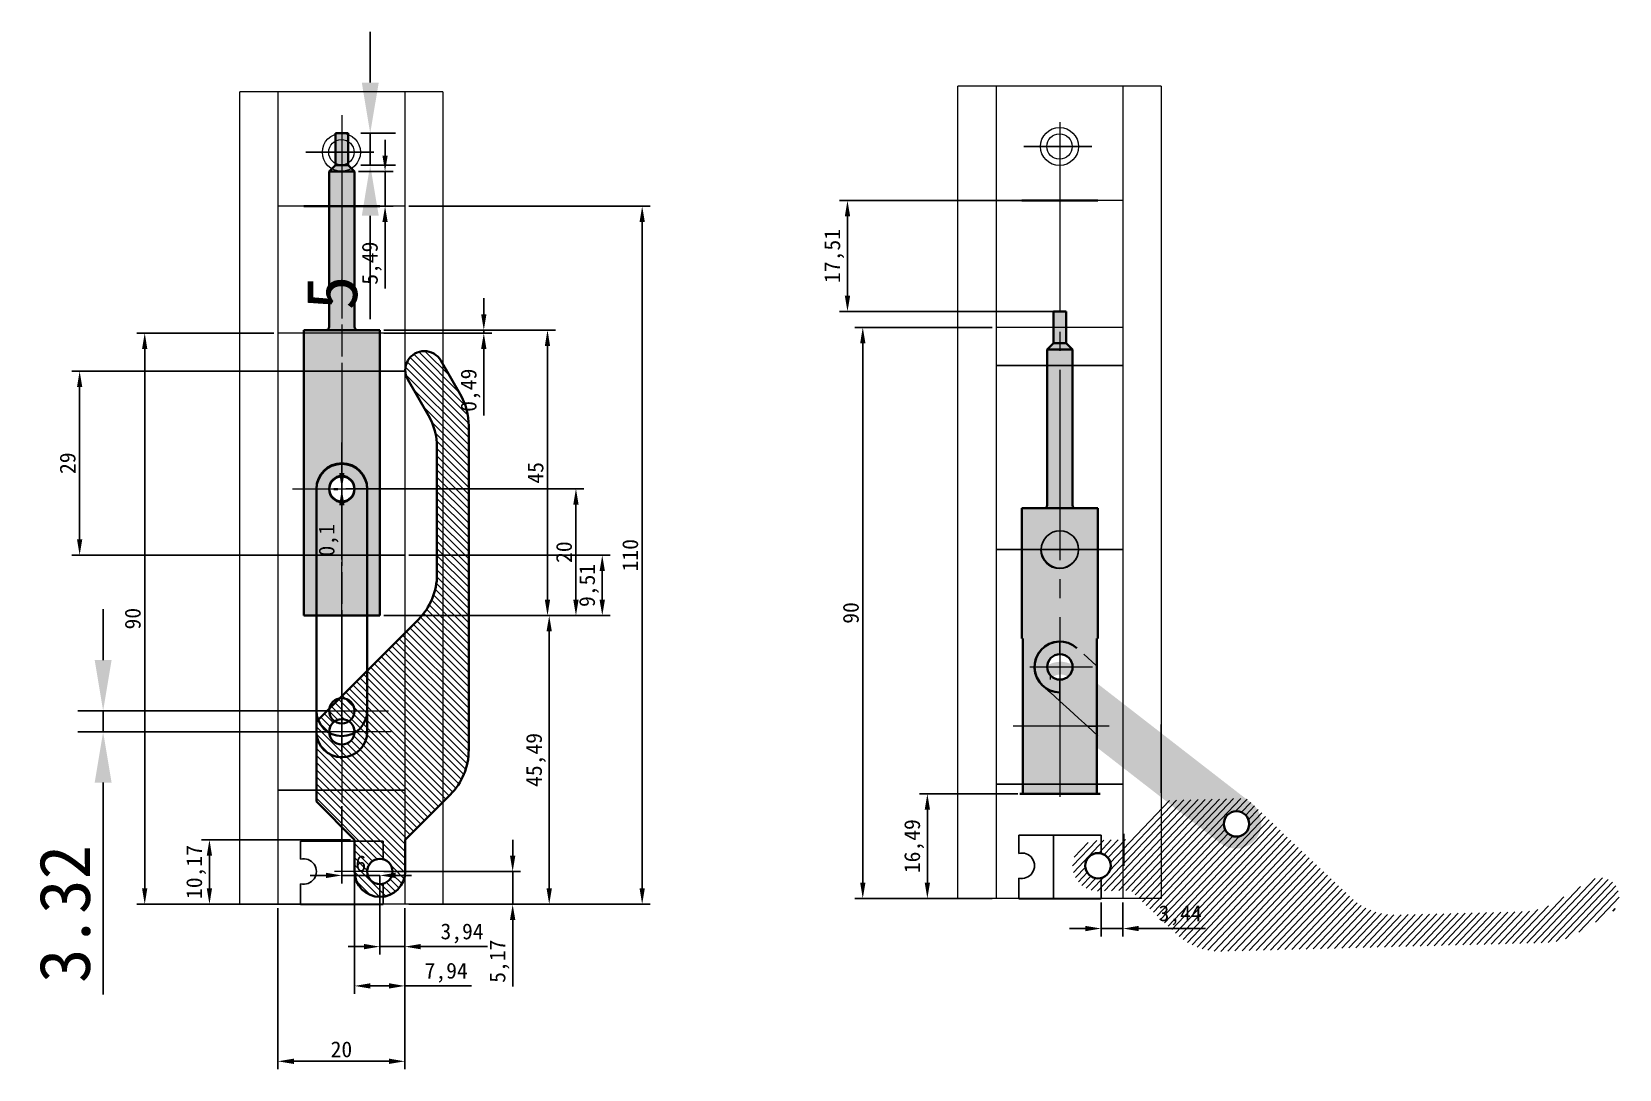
# Model space of a CAD drawing. Header units: millimetres. Extents: x 1443 to 3417, y 283 to 1662.
# Drawn here: x 1637.8 to 1888, y 969.3 to 1132.8 of the extents above; entities that cross this region are included whole.
import ezdxf

# ---------------------------------------------------------------- set-up
doc = ezdxf.new("R2010")
doc.units = ezdxf.units.MM
doc.linetypes.add('DASHDOTX3', pattern=[508, 254, -127, 0, -127])
doc.linetypes.add('EB_DASHDOT', pattern=[39, 30, -3, 3, -3])
doc.layers.get('Defpoints').update_dxf_attribs({"color": 6})
for name, color, linetype, lineweight in [('1', 1, 'EB_DASHDOT', 13), ('实线', 7, 'Continuous', 20), ('实线2', 5, 'Continuous', 20)]:
    doc.layers.add(name, color=color, linetype=linetype, lineweight=lineweight)
doc.layers.add('中线', color=1, linetype='DASHDOTX3')
doc.styles.get("Standard").update_dxf_attribs({"font": 'SimSun.ttf'})
doc.dimstyles.new('ISO-25', dxfattribs={"dimtxt": 2.5, "dimasz": 2.5, "dimexe": 1.25, "dimexo": 0.625, "dimtad": 1, "dimtxsty": 'Standard', "dimcen": 2.5, "dimadec": 0, "dimazin": 0, "dimtfac": 1, "dimtmove": 0, "dimatfit": 3, "dimfxl": 1, "dimarcsym": 0})
doc.dimstyles.new('大尺寸', dxfattribs={"dimtxt": 8, "dimasz": 8, "dimexe": 4, "dimexo": 2, "dimgap": 2, "dimtad": 1, "dimdsep": 46, "dimtxsty": 'Standard', "dimcen": 8, "dimadec": 0, "dimazin": 0, "dimtfac": 1, "dimtmove": 0, "dimatfit": 3, "dimfxl": 1, "dimarcsym": 0})

# ---------------------------------------------------------------- blocks, each defined once
blk = doc.blocks.new('*D293')
at = {"color": 0, "lineweight": -2}
for p, q in [((1799.19, 1106.24), (1765.08, 1106.24)), ((1766.33, 1091.23), (1766.33, 1103.74)), ((1799.19, 1088.73), (1765.08, 1088.73))]:
    blk.add_line(p, q, dxfattribs=at)
at = {"color": 0}
for points in [[(1765.91, 1103.74), (1766.75, 1103.74), (1766.33, 1106.24)], [(1765.91, 1091.23), (1766.75, 1091.23), (1766.33, 1088.73)]]:
    blk.add_solid(points, dxfattribs=at)
at = {"layer": 'Defpoints', "color": 0}
for p in [(1766.33, 1106.24), (1799.81, 1106.24), (1799.81, 1088.73)]:
    blk.add_point(p, dxfattribs=at)
at = {"color": 0, "insert": (1764.25, 1097.49), "char_height": 2.5, "attachment_point": 5, "rotation": 90}
blk.add_mtext('17,51', dxfattribs=at)
blk = doc.blocks.new('*D294')
at = {"color": 0, "lineweight": -2}
for p, q in [((1685.94, 1079.34), (1644.06, 1079.34)), ((1645.31, 1076.84), (1645.31, 1052.84)), ((1685.94, 1050.34), (1644.06, 1050.34))]:
    blk.add_line(p, q, dxfattribs=at)
at = {"color": 0}
for points in [[(1644.89, 1076.84), (1645.73, 1076.84), (1645.31, 1079.34)], [(1644.89, 1052.84), (1645.73, 1052.84), (1645.31, 1050.34)]]:
    blk.add_solid(points, dxfattribs=at)
at = {"layer": 'Defpoints', "color": 0}
for p in [(1686.57, 1079.34), (1645.31, 1050.34), (1686.57, 1050.34)]:
    blk.add_point(p, dxfattribs=at)
at = {"color": 0, "insert": (1643.43, 1064.84), "char_height": 2.5, "attachment_point": 5, "rotation": 90}
blk.add_mtext('29', dxfattribs=at)
blk = doc.blocks.new('*D295')
at = {"color": 0, "lineweight": -2}
for p, q in [((1793.19, 1012.73), (1777.67, 1012.73)), ((1778.92, 998.74), (1778.92, 1010.23)), ((1783.12, 996.24), (1777.67, 996.24))]:
    blk.add_line(p, q, dxfattribs=at)
at = {"color": 0}
for points in [[(1778.5, 1010.23), (1779.34, 1010.23), (1778.92, 1012.73)], [(1778.5, 998.74), (1779.34, 998.74), (1778.92, 996.24)]]:
    blk.add_solid(points, dxfattribs=at)
at = {"layer": 'Defpoints', "color": 0}
for p in [(1778.92, 1012.73), (1793.81, 1012.73), (1783.75, 996.24)]:
    blk.add_point(p, dxfattribs=at)
at = {"color": 0, "insert": (1776.84, 1004.49), "char_height": 2.5, "attachment_point": 5, "rotation": 90}
blk.add_mtext('16,49', dxfattribs=at)
blk = doc.blocks.new('*D296')
at = {"color": 0, "lineweight": -2}
for p, q in [((1789.12, 1086.24), (1767.49, 1086.24)), ((1768.74, 1083.74), (1768.74, 998.74)), ((1789.12, 996.24), (1767.49, 996.24))]:
    blk.add_line(p, q, dxfattribs=at)
at = {"color": 0}
for points in [[(1768.33, 1083.74), (1769.16, 1083.74), (1768.74, 1086.24)], [(1768.33, 998.74), (1769.16, 998.74), (1768.74, 996.24)]]:
    blk.add_solid(points, dxfattribs=at)
at = {"layer": 'Defpoints', "color": 0}
for p in [(1789.75, 1086.24), (1768.74, 996.24), (1789.75, 996.24)]:
    blk.add_point(p, dxfattribs=at)
at = {"color": 0, "insert": (1766.87, 1041.24), "char_height": 2.5, "attachment_point": 5, "rotation": 90}
blk.add_mtext('90', dxfattribs=at)
blk = doc.blocks.new('*D297')
at = {"color": 0, "lineweight": -2}
for p, q in [((1675.94, 1085.34), (1654.32, 1085.34)), ((1655.57, 1082.84), (1655.57, 997.84)), ((1675.94, 995.34), (1654.32, 995.34))]:
    blk.add_line(p, q, dxfattribs=at)
at = {"color": 0}
for points in [[(1655.15, 1082.84), (1655.98, 1082.84), (1655.57, 1085.34)], [(1655.15, 997.84), (1655.98, 997.84), (1655.57, 995.34)]]:
    blk.add_solid(points, dxfattribs=at)
at = {"layer": 'Defpoints', "color": 0}
for p in [(1676.57, 1085.34), (1655.57, 995.34), (1676.57, 995.34)]:
    blk.add_point(p, dxfattribs=at)
at = {"color": 0, "insert": (1653.69, 1040.34), "char_height": 2.5, "attachment_point": 5, "rotation": 90}
blk.add_mtext('90', dxfattribs=at)
blk = doc.blocks.new('*D298')
at = {"color": 0, "lineweight": -2}
for p, q in [((1697.19, 1105.34), (1735.22, 1105.34)), ((1733.97, 1102.84), (1733.97, 997.84)), ((1697.19, 995.34), (1735.22, 995.34))]:
    blk.add_line(p, q, dxfattribs=at)
at = {"color": 0}
for points in [[(1733.56, 1102.84), (1734.39, 1102.84), (1733.97, 1105.34)], [(1733.56, 997.84), (1734.39, 997.84), (1733.97, 995.34)]]:
    blk.add_solid(points, dxfattribs=at)
at = {"layer": 'Defpoints', "color": 0}
for p in [(1696.57, 1105.34), (1696.57, 995.34), (1733.97, 995.34)]:
    blk.add_point(p, dxfattribs=at)
at = {"color": 0, "insert": (1732.1, 1050.34), "char_height": 2.5, "attachment_point": 5, "rotation": 90}
blk.add_mtext('110', dxfattribs=at)
blk = doc.blocks.new('*D346')
at = {"color": 0, "lineweight": -2}
for p, q in [((1709.01, 1088.32), (1709.01, 1090.82)), ((1693.26, 1085.82), (1710.26, 1085.82)), ((1693.26, 1085.34), (1710.26, 1085.34)), ((1709.01, 1085.82), (1709.01, 1085.34)), ((1709.01, 1082.84), (1709.01, 1072.34))]:
    blk.add_line(p, q, dxfattribs=at)
at = {"color": 0}
for points in [[(1708.59, 1088.32), (1709.43, 1088.32), (1709.01, 1085.82)], [(1708.59, 1082.84), (1709.43, 1082.84), (1709.01, 1085.34)]]:
    blk.add_solid(points, dxfattribs=at)
at = {"layer": 'Defpoints', "color": 0}
for p in [(1692.63, 1085.82), (1692.63, 1085.34), (1709.01, 1085.34)]:
    blk.add_point(p, dxfattribs=at)
at = {"color": 0, "insert": (1706.93, 1076.34), "char_height": 2.5, "attachment_point": 5, "rotation": 90}
blk.add_mtext('0,49', dxfattribs=at)
blk = doc.blocks.new('*D347')
at = {"color": 0, "lineweight": -2}
for p, q in [((1693.26, 1085.82), (1720.3, 1085.82)), ((1719.05, 1083.32), (1719.05, 1043.32)), ((1693.26, 1040.82), (1720.3, 1040.82))]:
    blk.add_line(p, q, dxfattribs=at)
at = {"color": 0}
for points in [[(1718.63, 1083.32), (1719.46, 1083.32), (1719.05, 1085.82)], [(1718.63, 1043.32), (1719.46, 1043.32), (1719.05, 1040.82)]]:
    blk.add_solid(points, dxfattribs=at)
at = {"layer": 'Defpoints', "color": 0}
for p in [(1692.63, 1085.82), (1692.63, 1040.82), (1719.05, 1040.82)]:
    blk.add_point(p, dxfattribs=at)
at = {"color": 0, "insert": (1717.17, 1063.32), "char_height": 2.5, "attachment_point": 5, "rotation": 90}
blk.add_mtext('45', dxfattribs=at)
blk = doc.blocks.new('*D351')
at = {"color": 0, "lineweight": -2}
for p, q in [((1697.19, 1040.82), (1720.57, 1040.82)), ((1719.32, 1038.32), (1719.32, 997.84)), ((1697.19, 995.34), (1720.57, 995.34))]:
    blk.add_line(p, q, dxfattribs=at)
at = {"color": 0}
for points in [[(1718.9, 1038.32), (1719.74, 1038.32), (1719.32, 1040.82)], [(1718.9, 997.84), (1719.74, 997.84), (1719.32, 995.34)]]:
    blk.add_solid(points, dxfattribs=at)
at = {"layer": 'Defpoints', "color": 0}
for p in [(1696.57, 1040.82), (1696.57, 995.34), (1719.32, 995.34)]:
    blk.add_point(p, dxfattribs=at)
at = {"color": 0, "insert": (1717.24, 1018.08), "char_height": 2.5, "attachment_point": 5, "rotation": 90}
blk.add_mtext('45,49', dxfattribs=at)
blk = doc.blocks.new('*D352')
at = {"color": 0, "lineweight": -2}
for p, q in [((1697.19, 1050.34), (1728.93, 1050.34)), ((1727.68, 1047.84), (1727.68, 1043.32)), ((1697.19, 1040.82), (1728.93, 1040.82))]:
    blk.add_line(p, q, dxfattribs=at)
at = {"color": 0}
for points in [[(1727.26, 1047.84), (1728.1, 1047.84), (1727.68, 1050.34)], [(1727.26, 1043.32), (1728.1, 1043.32), (1727.68, 1040.82)]]:
    blk.add_solid(points, dxfattribs=at)
at = {"layer": 'Defpoints', "color": 0}
for p in [(1696.57, 1050.34), (1696.57, 1040.82), (1727.68, 1040.82)]:
    blk.add_point(p, dxfattribs=at)
at = {"color": 0, "insert": (1725.6, 1045.58), "char_height": 2.5, "attachment_point": 5, "rotation": 90}
blk.add_mtext('9,51', dxfattribs=at)
blk = doc.blocks.new('*D353')
at = {"color": 0, "lineweight": -2}
for p, q in [((1687.26, 1060.82), (1724.78, 1060.82)), ((1723.53, 1058.32), (1723.53, 1043.32)), ((1693.26, 1040.82), (1724.78, 1040.82))]:
    blk.add_line(p, q, dxfattribs=at)
at = {"color": 0}
for points in [[(1723.12, 1058.32), (1723.95, 1058.32), (1723.53, 1060.82)], [(1723.12, 1043.32), (1723.95, 1043.32), (1723.53, 1040.82)]]:
    blk.add_solid(points, dxfattribs=at)
at = {"layer": 'Defpoints', "color": 0}
for p in [(1686.63, 1060.82), (1692.63, 1040.82), (1723.53, 1040.82)]:
    blk.add_point(p, dxfattribs=at)
at = {"color": 0, "insert": (1721.66, 1050.82), "char_height": 2.5, "attachment_point": 5, "rotation": 90}
blk.add_mtext('20', dxfattribs=at)
blk = doc.blocks.new('*D358')
at = {"color": 0, "lineweight": -2}
for p, q in [((1676.57, 994.71), (1676.57, 969.34)), ((1696.57, 994.71), (1696.57, 969.34)), ((1679.07, 970.59), (1694.07, 970.59))]:
    blk.add_line(p, q, dxfattribs=at)
at = {"color": 0}
for points in [[(1679.07, 971.01), (1679.07, 970.17), (1676.57, 970.59)], [(1694.07, 971.01), (1694.07, 970.17), (1696.57, 970.59)]]:
    blk.add_solid(points, dxfattribs=at)
at = {"layer": 'Defpoints', "color": 0}
for p in [(1676.57, 995.34), (1696.57, 995.34), (1696.57, 970.59)]:
    blk.add_point(p, dxfattribs=at)
at = {"color": 0, "insert": (1686.57, 972.46), "char_height": 2.5, "attachment_point": 5}
blk.add_mtext('20', dxfattribs=at)
blk = doc.blocks.new('*D359')
at = {"color": 0, "lineweight": -2}
for p, q in [((1692.63, 999.88), (1692.63, 987.41)), ((1696.57, 994.71), (1696.57, 987.41)), ((1690.13, 988.66), (1687.63, 988.66)), ((1692.63, 988.66), (1696.57, 988.66)), ((1699.07, 988.66), (1709.6, 988.66))]:
    blk.add_line(p, q, dxfattribs=at)
at = {"color": 0}
for points in [[(1690.13, 989.08), (1690.13, 988.24), (1692.63, 988.66)], [(1699.07, 989.08), (1699.07, 988.24), (1696.57, 988.66)]]:
    blk.add_solid(points, dxfattribs=at)
at = {"layer": 'Defpoints', "color": 0}
for p in [(1692.63, 1000.5), (1696.57, 995.34), (1696.57, 988.66)]:
    blk.add_point(p, dxfattribs=at)
at = {"color": 0, "insert": (1705.58, 990.74), "char_height": 2.5, "attachment_point": 5}
blk.add_mtext('3,94', dxfattribs=at)
blk = doc.blocks.new('*D360')
at = {"color": 0, "lineweight": -2}
for p, q in [((1713.56, 1003), (1713.56, 1005.5)), ((1693.26, 1000.5), (1714.81, 1000.5)), ((1713.56, 1000.5), (1713.56, 995.34)), ((1697.19, 995.34), (1714.81, 995.34)), ((1713.56, 992.84), (1713.56, 982.39))]:
    blk.add_line(p, q, dxfattribs=at)
at = {"color": 0}
for points in [[(1713.14, 1003), (1713.98, 1003), (1713.56, 1000.5)], [(1713.14, 992.84), (1713.98, 992.84), (1713.56, 995.34)]]:
    blk.add_solid(points, dxfattribs=at)
at = {"layer": 'Defpoints', "color": 0}
for p in [(1692.63, 1000.5), (1696.57, 995.34), (1713.56, 995.34)]:
    blk.add_point(p, dxfattribs=at)
at = {"color": 0, "insert": (1711.48, 986.36), "char_height": 2.5, "attachment_point": 5, "rotation": 90}
blk.add_mtext('5,17', dxfattribs=at)
blk = doc.blocks.new('*D366')
at = {"color": 0, "lineweight": -2}
for p, q in [((1686.63, 1063.32), (1686.63, 1065.82)), ((1686.01, 1060.82), (1685.38, 1060.82)), ((1686.01, 1060.72), (1685.38, 1060.72)), ((1686.63, 1060.82), (1686.63, 1060.72)), ((1686.63, 1058.22), (1686.63, 1049.67))]:
    blk.add_line(p, q, dxfattribs=at)
at = {"color": 0}
for points in [[(1686.22, 1063.32), (1687.05, 1063.32), (1686.63, 1060.82)], [(1686.22, 1058.22), (1687.05, 1058.22), (1686.63, 1060.72)]]:
    blk.add_solid(points, dxfattribs=at)
at = {"layer": 'Defpoints', "color": 0}
for p in [(1686.63, 1060.82), (1686.63, 1060.72), (1686.63, 1060.72)]:
    blk.add_point(p, dxfattribs=at)
at = {"color": 0, "insert": (1684.55, 1052.69), "char_height": 2.5, "attachment_point": 5, "rotation": 90}
blk.add_mtext('0,1', dxfattribs=at)
blk = doc.blocks.new('*D367')
at = {"color": 0, "lineweight": -2}
for p, q in [((1693.45, 1113.32), (1693.45, 1115.82)), ((1689.26, 1110.82), (1694.7, 1110.82)), ((1693.45, 1110.82), (1693.45, 1105.34)), ((1689.26, 1105.34), (1694.7, 1105.34)), ((1693.45, 1102.84), (1693.45, 1092.38))]:
    blk.add_line(p, q, dxfattribs=at)
at = {"color": 0}
for points in [[(1693.03, 1113.32), (1693.86, 1113.32), (1693.45, 1110.82)], [(1693.03, 1102.84), (1693.86, 1102.84), (1693.45, 1105.34)]]:
    blk.add_solid(points, dxfattribs=at)
at = {"layer": 'Defpoints', "color": 0}
for p in [(1688.63, 1110.82), (1688.63, 1105.34), (1693.45, 1105.34)]:
    blk.add_point(p, dxfattribs=at)
at = {"color": 0, "insert": (1691.36, 1096.36), "char_height": 2.5, "attachment_point": 5, "rotation": 90}
blk.add_mtext('5,49', dxfattribs=at)
blk = doc.blocks.new('*D376')
at = {"color": 0, "lineweight": -2}
for p, q in [((1688.01, 1005.5), (1664.52, 1005.5)), ((1665.77, 1003), (1665.77, 997.84)), ((1688.01, 995.34), (1664.52, 995.34))]:
    blk.add_line(p, q, dxfattribs=at)
at = {"color": 0}
for points in [[(1665.35, 1003), (1666.18, 1003), (1665.77, 1005.5)], [(1665.35, 997.84), (1666.18, 997.84), (1665.77, 995.34)]]:
    blk.add_solid(points, dxfattribs=at)
at = {"layer": 'Defpoints', "color": 0}
for p in [(1688.63, 1005.5), (1665.77, 995.34), (1688.63, 995.34)]:
    blk.add_point(p, dxfattribs=at)
at = {"color": 0, "insert": (1663.68, 1000.42), "char_height": 2.5, "attachment_point": 5, "rotation": 90}
blk.add_mtext('10,17', dxfattribs=at)
blk = doc.blocks.new('*D377')
at = {"color": 0, "lineweight": -2}
for p, q in [((1688.63, 999.88), (1688.63, 981.22)), ((1696.57, 994.71), (1696.57, 981.22)), ((1691.13, 982.47), (1694.07, 982.47)), ((1696.57, 982.47), (1707.08, 982.47))]:
    blk.add_line(p, q, dxfattribs=at)
at = {"color": 0}
for points in [[(1691.13, 982.89), (1691.13, 982.05), (1688.63, 982.47)], [(1694.07, 982.89), (1694.07, 982.05), (1696.57, 982.47)]]:
    blk.add_solid(points, dxfattribs=at)
at = {"layer": 'Defpoints', "color": 0}
for p in [(1688.63, 1000.5), (1696.57, 995.34), (1696.57, 982.47)]:
    blk.add_point(p, dxfattribs=at)
at = {"color": 0, "insert": (1703.08, 984.55), "char_height": 2.5, "attachment_point": 5}
blk.add_mtext('7,94', dxfattribs=at)
blk = doc.blocks.new('*D378')
at = {"color": 0, "lineweight": -2}
for p, q in [((1686.63, 1010.79), (1686.63, 998.63)), ((1684.13, 999.88), (1681.63, 999.88)), ((1686.63, 999.88), (1692.63, 999.88)), ((1692.63, 999.88), (1692.63, 998.63)), ((1695.13, 999.88), (1697.63, 999.88))]:
    blk.add_line(p, q, dxfattribs=at)
at = {"color": 0}
for points in [[(1684.13, 1000.3), (1684.13, 999.46), (1686.63, 999.88)], [(1695.13, 1000.3), (1695.13, 999.46), (1692.63, 999.88)]]:
    blk.add_solid(points, dxfattribs=at)
at = {"layer": 'Defpoints', "color": 0}
for p in [(1686.63, 1011.42), (1692.63, 1000.5), (1692.63, 999.88)]:
    blk.add_point(p, dxfattribs=at)
at = {"color": 0, "insert": (1689.63, 1001.75), "char_height": 2.5, "attachment_point": 5}
blk.add_mtext('6', dxfattribs=at)
blk = doc.blocks.new('*D411')
at = {"color": 0, "lineweight": -2}
for p, q in [((1806.31, 995.62), (1806.31, 990.26)), ((1809.75, 995.62), (1809.75, 990.26)), ((1803.81, 991.51), (1801.31, 991.51)), ((1806.31, 991.51), (1809.75, 991.51)), ((1812.25, 991.51), (1822.78, 991.51))]:
    blk.add_line(p, q, dxfattribs=at)
at = {"color": 0}
for points in [[(1803.81, 991.93), (1803.81, 991.09), (1806.31, 991.51)], [(1812.25, 991.93), (1812.25, 991.09), (1809.75, 991.51)]]:
    blk.add_solid(points, dxfattribs=at)
at = {"layer": 'Defpoints', "color": 0}
for p in [(1806.31, 996.24), (1809.75, 996.24), (1809.75, 991.51)]:
    blk.add_point(p, dxfattribs=at)
at = {"color": 0, "insert": (1818.76, 993.59), "char_height": 2.5, "attachment_point": 5}
blk.add_mtext('3,44', dxfattribs=at)
blk = doc.blocks.new('*D422')
at = {"color": 0, "lineweight": -2}
for p, q in [((1691.11, 1124.82), (1691.11, 1132.82)), ((1689.63, 1116.82), (1695.11, 1116.82)), ((1691.11, 1116.82), (1691.11, 1111.82)), ((1689.63, 1111.82), (1695.11, 1111.82)), ((1691.11, 1103.82), (1691.11, 1087.51))]:
    blk.add_line(p, q, dxfattribs=at)
at = {"color": 0}
for points in [[(1689.78, 1124.82), (1692.45, 1124.82), (1691.11, 1116.82)], [(1689.78, 1103.82), (1692.45, 1103.82), (1691.11, 1111.82)]]:
    blk.add_solid(points, dxfattribs=at)
at = {"layer": 'Defpoints', "color": 0}
for p in [(1687.63, 1116.82), (1687.63, 1111.82), (1691.11, 1111.82)]:
    blk.add_point(p, dxfattribs=at)
at = {"color": 0, "insert": (1685.11, 1091.67), "char_height": 8, "attachment_point": 5, "rotation": 90}
blk.add_mtext('5', dxfattribs=at)
blk = doc.blocks.new('*D433')
at = {"color": 0, "lineweight": -2}
for p, q in [((1649.01, 1033.82), (1649.01, 1041.82)), ((1684.82, 1025.82), (1645.01, 1025.82)), ((1649.01, 1025.82), (1649.01, 1022.5)), ((1684.63, 1022.5), (1645.01, 1022.5)), ((1649.01, 1014.5), (1649.01, 981.13))]:
    blk.add_line(p, q, dxfattribs=at)
at = {"color": 0}
for points in [[(1647.68, 1033.82), (1650.35, 1033.82), (1649.01, 1025.82)], [(1647.68, 1014.5), (1650.35, 1014.5), (1649.01, 1022.5)]]:
    blk.add_solid(points, dxfattribs=at)
at = {"layer": 'Defpoints', "color": 0}
for p in [(1686.82, 1025.82), (1649.01, 1022.5), (1686.63, 1022.5)]:
    blk.add_point(p, dxfattribs=at)
at = {"color": 0, "insert": (1643.01, 993.81), "char_height": 8, "attachment_point": 5, "rotation": 90}
blk.add_mtext('3.32', dxfattribs=at)

msp = doc.modelspace()

# ---------------------------------------------------------------- hatches: boundary and pattern name
h = msp.add_hatch(color=256)
h.set_gradient(color1=(0, 0, 255), one_color=1, tint=1, name='SPHERICAL')
h.paths.add_polyline_path([(1686.63387, 1110.8245), (1684.63387, 1110.8245), (1684.63387, 1086.3245, -0.414213562), (1684.13387, 1085.8245), (1686.63387, 1085.8245)])
h.paths.add_polyline_path([(1688.63387, 1110.8245), (1686.63387, 1110.8245), (1686.63387, 1085.8245), (1689.13387, 1085.8245, -0.414213562), (1688.63387, 1086.3245)])
h.paths.add_polyline_path([(1686.63387, 1116.8245), (1685.63387, 1116.8245), (1685.63387, 1111.8245), (1686.63387, 1111.8245)])
h.paths.add_polyline_path([(1687.63387, 1116.8245), (1686.63387, 1116.8245), (1686.63387, 1111.8245), (1687.63387, 1111.8245)])
h.paths.add_polyline_path([(1686.63387, 1111.8245), (1685.63387, 1111.8245), (1684.63387, 1110.8245), (1686.63387, 1110.8245)])
h.paths.add_polyline_path([(1686.63387, 1111.8245), (1686.63387, 1110.8245), (1688.63387, 1110.8245), (1687.63387, 1111.8245)])
h.paths.add_polyline_path([(1686.63387, 1085.8245), (1680.63387, 1085.8245), (1680.63387, 1040.8245), (1686.63387, 1040.8245), (1686.63387, 1058.8245, -0.414213562), (1684.63387, 1060.8245, -0.414213562), (1686.63387, 1062.8245)])
h.paths.add_polyline_path([(1692.63387, 1085.8245), (1686.63387, 1085.8245), (1686.63387, 1062.8245, -0.414213562), (1688.63387, 1060.8245, -0.414213562), (1686.63387, 1058.8245), (1686.63387, 1040.8245), (1692.63387, 1040.8245)])
h = msp.add_hatch(color=256)
h.set_gradient(color1=(0, 0, 255), one_color=1, tint=1, name='SPHERICAL')
h.paths.add_polyline_path([(1799.81204, 1083.72961), (1800.81204, 1083.72961), (1800.81204, 1088.72961), (1799.81204, 1088.72961)])
h.paths.add_polyline_path([(1799.81204, 1088.72961), (1798.81204, 1088.72961), (1798.81204, 1083.72961), (1799.81204, 1083.72961)])
h.paths.add_polyline_path([(1799.81204, 1082.72961), (1799.81204, 1083.72961), (1798.81204, 1083.72961), (1797.81204, 1082.72961)])
h.paths.add_polyline_path([(1801.81204, 1082.72961), (1800.81204, 1083.72961), (1799.81204, 1083.72961), (1799.81204, 1082.72961)])
h.paths.add_polyline_path([(1799.81204, 1057.72961), (1802.31204, 1057.72961, -0.414213562), (1801.81204, 1058.22961), (1801.81204, 1082.72961), (1799.81204, 1082.72961)])
h.paths.add_polyline_path([(1797.81204, 1058.22961, -0.414213562), (1797.31204, 1057.72961), (1799.81204, 1057.72961), (1799.81204, 1082.72961), (1797.81204, 1082.72961)])
h.paths.add_polyline_path([(1799.81204, 1057.72961), (1793.81204, 1057.72961), (1793.81204, 1037.22961), (1793.98749, 1037.22961), (1793.98749, 1012.72961), (1799.81204, 1012.72961), (1799.81204, 1030.72961, -0.414213562), (1797.81204, 1032.72961, -0.414213562), (1799.81204, 1034.72961)])
h.paths.add_polyline_path([(1805.81204, 1057.72961), (1799.81204, 1057.72961), (1799.81204, 1034.72961, -0.414213562), (1801.81204, 1032.72961, -0.414213562), (1799.81204, 1030.72961), (1799.81204, 1012.72961), (1805.6366, 1012.72961), (1805.6366, 1037.22961), (1805.81204, 1037.22961)])
h = msp.add_hatch()
h.set_pattern_fill('ANSI31', color=6, scale=0.25, angle=90, style=0)
h.set_pattern_definition([(135, (2739.0418, -399.0796), (-0.561266, -0.561266), [])])
h.paths.add_polyline_path([(1703.70494, 1012.5747, 0.198912367), (1706.63387, 1019.64577), (1706.63387, 1070.69979, 0.131652498), (1705.29412, 1075.69979), (1702.23195, 1081.00363, 1), (1697.03579, 1078.00363), (1700.29412, 1072.36004, -0.131652498), (1701.63387, 1067.36004), (1701.63387, 1047.30262, -0.198912367), (1698.70494, 1040.23156), (1682.63387, 1024.16049), (1682.63387, 1011.50363), (1688.63387, 1005.50363), (1688.63387, 1000.50363, 1), (1696.63387, 1000.50363), (1696.63387, 1005.50363)])
h.paths.add_polyline_path([(1684.63387, 1022.50363, -1), (1688.63387, 1022.50363, -1)], flags=16)
h.paths.add_polyline_path([(1694.63387, 1000.50363, -1), (1690.63387, 1000.50363, -1)], flags=16)
h = msp.add_hatch(color=256)
h.set_gradient(color1=(0, 0, 255), color2=(10, 10, 255), one_color=1, tint=0.52, name='INVCYLINDER')
h.paths.add_polyline_path([(1802.3646, 1032.71686), (1801.13881, 1031.13653, -0.414213562), (1801.49335, 1028.33042), (1825.98847, 1009.3307, -0.414213562), (1828.79458, 1009.68524), (1830.02037, 1011.26557)])
h.paths.add_polyline_path([(1825.11722, 1004.94425), (1826.34301, 1006.52458, -0.414213562), (1825.98847, 1009.3307), (1801.49335, 1028.33042, -0.414213562), (1798.68723, 1027.97587), (1797.46144, 1026.39554)])
h.paths.add_polyline_path([(1798.33269, 1030.78199), (1796.75236, 1032.00778, 0.414213562), (1797.46144, 1026.39554), (1798.68723, 1027.97587, -0.414213562)])
h.paths.add_polyline_path([(1796.75236, 1032.00778), (1798.33269, 1030.78199, -0.414213562), (1801.13881, 1031.13653), (1802.3646, 1032.71686, 0.414213562)])
h.paths.add_polyline_path([(1830.02037, 1011.26557), (1828.79458, 1009.68524, -0.414213562), (1829.14913, 1006.87912), (1830.72946, 1005.65333, 0.414213562)])
h.paths.add_polyline_path([(1830.72946, 1005.65333), (1829.14913, 1006.87912, -0.414213562), (1826.34301, 1006.52458), (1825.11722, 1004.94425, 0.414213562)])
h = msp.add_hatch()
h.set_pattern_fill('ANSI31', color=6, scale=0.25, angle=1.5162881, style=0)
h.set_pattern_definition([(46.51629, (434.408, -81.66735), (-0.5759212, 0.54621774), [])])
h.paths.add_polyline_path([(1818.17184, 990.66096, 0.198912367), (1825.31793, 987.92016), (1876.35407, 989.27111, 0.131652498), (1881.31687, 990.74269), (1886.53783, 993.94414, 1), (1883.40139, 999.05909), (1877.84599, 995.65257, -0.131652498), (1872.88319, 994.18098), (1852.8328, 993.65024, -0.198912367), (1845.6867, 996.39104), (1829.196, 1012.03122), (1816.54358, 1011.69631), (1810.70445, 1005.53964), (1805.7062, 1005.40734, 1), (1805.91789, 997.41014), (1810.91614, 997.54244)])
h.paths.add_polyline_path([(1825.67187, 1008.31205, -1), (1829.61927, 1007.66551, -1)], flags=16)
h.paths.add_polyline_path([(1803.83834, 1001.73201, -1), (1807.78575, 1001.08547, -1)], flags=16)

# ---------------------------------------------------------------- linework, layer by layer
at = {"linetype": 'Continuous', "lineweight": 35}
for p, q in [((1687.63387, 1116.8245), (1685.63387, 1116.8245)), ((1685.63387, 1111.8245), (1685.63387, 1116.8245)), ((1685.63387, 1111.8245), (1685.63387, 1116.8245)), ((1685.63387, 1116.8245), (1687.63387, 1116.8245)), ((1687.63387, 1111.8245), (1687.63387, 1116.8245)), ((1687.63387, 1111.8245), (1687.63387, 1116.8245)), ((1684.63387, 1110.8245), (1685.63387, 1111.8245)), ((1684.63387, 1110.8245), (1685.63387, 1111.8245)), ((1687.63387, 1111.8245), (1685.63387, 1111.8245)), ((1685.63387, 1111.8245), (1687.63387, 1111.8245)), ((1688.63387, 1110.8245), (1687.63387, 1111.8245)), ((1688.63387, 1110.8245), (1687.63387, 1111.8245)), ((1688.63387, 1110.8245), (1684.63387, 1110.8245)), ((1684.63387, 1086.3245), (1684.63387, 1110.8245)), ((1684.63387, 1110.8245), (1688.63387, 1110.8245)), ((1688.63387, 1086.3245), (1688.63387, 1110.8245)), ((1805.81204, 1106.24186), (1793.81204, 1106.24186)), ((1692.63387, 1105.33676), (1680.63387, 1105.33676)), ((1798.81204, 1083.72961), (1798.81204, 1088.72961)), ((1798.81204, 1083.72961), (1798.81204, 1088.72961)), ((1798.81204, 1088.72961), (1800.81204, 1088.72961)), ((1800.81204, 1083.72961), (1800.81204, 1088.72961)), ((1680.63387, 1040.8245), (1680.63387, 1085.8245)), ((1680.63387, 1085.8245), (1692.63387, 1085.8245)), ((1692.63387, 1040.8245), (1692.63387, 1085.8245)), ((1797.81204, 1082.72961), (1798.81204, 1083.72961)), ((1798.81204, 1083.72961), (1800.81204, 1083.72961)), ((1801.81204, 1082.72961), (1800.81204, 1083.72961)), ((1702.23195, 1081.00363), (1705.29412, 1075.69979)), ((1797.81204, 1058.22961), (1797.81204, 1082.72961)), ((1797.81204, 1082.72961), (1801.81204, 1082.72961)), ((1801.81204, 1058.22961), (1801.81204, 1082.72961)), ((1700.29412, 1072.36004), (1697.03579, 1078.00363)), ((1706.63387, 1019.64577), (1706.63387, 1070.69979)), ((1701.63387, 1047.30262), (1701.63387, 1067.36004)), ((1682.63387, 1060.8245), (1682.63387, 1025.8245)), ((1690.63387, 1025.8245), (1690.63387, 1060.8245)), ((1793.81204, 1037.22961), (1793.81204, 1057.72961)), ((1793.81204, 1057.72961), (1805.81204, 1057.72961)), ((1805.81204, 1037.22961), (1805.81204, 1057.72961)), ((1692.63387, 1040.8245), (1680.63387, 1040.8245)), ((1698.70494, 1040.23156), (1682.63387, 1024.16049)), ((1793.81216, 1037.22961), (1793.98749, 1037.22961)), ((1793.98749, 1037.22961), (1793.98749, 1012.72961)), ((1805.6366, 1037.22961), (1805.81193, 1037.22961)), ((1805.6366, 1012.72961), (1805.6366, 1037.22961)), ((1682.63387, 1024.16049), (1682.63387, 1011.50363)), ((1682.63387, 1011.50363), (1688.63387, 1005.50363)), ((1696.63387, 1005.50363), (1703.70494, 1012.5747)), ((1806.1366, 1012.72961), (1793.48749, 1012.72961)), ((1688.63387, 1005.50363), (1688.63387, 1000.50363)), ((1696.63387, 1000.50363), (1696.63387, 1005.50363))]:
    msp.add_line(p, q, dxfattribs=at)
at = {"color": 1, "linetype": 'Continuous', "lineweight": 35}
for p, q in [((1702.23195, 1081.00363), (1705.29412, 1075.69979)), ((1700.29412, 1072.36004), (1697.03579, 1078.00363)), ((1706.63387, 1019.64577), (1706.63387, 1070.69979)), ((1701.63387, 1047.30262), (1701.63387, 1067.36004)), ((1698.70494, 1040.23156), (1682.63387, 1024.16049)), ((1682.63387, 1024.16049), (1682.63387, 1011.50363)), ((1682.63387, 1011.50363), (1688.63387, 1005.50363)), ((1696.63387, 1005.50363), (1703.70494, 1012.5747)), ((1809.81204, 1001.40874), (1809.81204, 1006.40874)), ((1688.63387, 1005.50363), (1688.63387, 1000.50363)), ((1696.63387, 1000.50363), (1696.63387, 1005.50363))]:
    msp.add_line(p, q, dxfattribs=at)
at = {"color": 3, "linetype": 'Continuous', "lineweight": 35}
for p, q in [((1682.63387, 1060.72163), (1682.63387, 1022.50363)), ((1690.63387, 1022.50363), (1690.63387, 1060.72163))]:
    msp.add_line(p, q, dxfattribs=at)
at = {"color": 1, "lineweight": 0}
for p, q in [((1799.81204, 1034.72961), (1799.81204, 1036.72961)), ((1799.81204, 1036.72961), (1799.81204, 1034.72961)), ((1799.81204, 1027.82927), (1799.81204, 1030.72961)), ((1799.81204, 1030.72961), (1799.81204, 1027.33135)), ((1799.81204, 1027.33135), (1799.81204, 1027.82927))]:
    msp.add_line(p, q, dxfattribs=at)
at = {"color": 3, "lineweight": 0}
for p, q in [((1805.50144, 1032.97174), (1803.56177, 1034.72961)), ((1797.12594, 1029.76569), (1798.31204, 1028.69075)), ((1798.31204, 1028.69075), (1799.81204, 1027.33135)), ((1799.81204, 1027.33135), (1801.31204, 1025.97195)), ((1801.31204, 1025.97195), (1802.74794, 1024.67064)), ((1802.74794, 1024.67064), (1804.14035, 1023.40874)), ((1804.14035, 1023.40874), (1805.81204, 1023.40874)), ((1805.81204, 1023.40874), (1804.14035, 1023.40874)), ((1804.14035, 1023.40874), (1805.81204, 1021.89374))]:
    msp.add_line(p, q, dxfattribs=at)
at = {"color": 7, "lineweight": 0}
for p, q in [((1798.31204, 1030.72961), (1798.31204, 1031.40673)), ((1809.74794, 1029.12327), (1809.74794, 1018.32676)), ((1815.74794, 1012.88914), (1815.74794, 1023.68566)), ((1815.74794, 1023.68566), (1815.74794, 1012.88914))]:
    msp.add_line(p, q, dxfattribs=at)
for p, q in [((1793.31204, 1006.20874), (1793.31204, 1003.34523)), ((1806.31204, 1006.20874), (1793.31204, 1006.20874)), ((1806.31204, 1003.34523), (1806.31204, 1006.20874)), ((1793.31204, 999.47224), (1793.31204, 996.20874)), ((1806.31204, 996.20874), (1806.31204, 999.47224)), ((1793.31204, 996.20874), (1806.31204, 996.20874))]:
    msp.add_line(p, q)
at = {"color": 1}
msp.add_line((1798.81204, 1006.20874), (1798.81204, 996.20874), dxfattribs=at)
at = {"color": 5}
for p, q in [((1680.13387, 1005.30363), (1680.13387, 1002.44012)), ((1693.13387, 1005.30363), (1680.13387, 1005.30363)), ((1693.13387, 1002.44012), (1693.13387, 1005.30363)), ((1680.13387, 998.56714), (1680.13387, 995.30363)), ((1693.13387, 995.30363), (1693.13387, 998.56714)), ((1680.13387, 995.30363), (1693.13387, 995.30363))]:
    msp.add_line(p, q, dxfattribs=at)
at = {"linetype": 'Continuous', "lineweight": 35}
for centre in [(1686.63387, 1060.8245), (1686.63387, 1060.8245), (1686.63387, 1060.8245), (1799.81204, 1032.72961), (1799.81204, 1032.72961), (1799.81204, 1032.72961), (1686.63387, 1025.8245), (1686.63387, 1022.50363), (1827.64557, 1007.98878), (1805.81204, 1001.40874), (1692.63387, 1000.50363)]:
    msp.add_circle(centre, 2, dxfattribs=at)
at = {"color": 3, "linetype": 'Continuous', "lineweight": 35}
for centre in [(1686.63387, 1060.72163), (1799.81204, 1032.72961), (1686.63387, 1022.50363)]:
    msp.add_circle(centre, 2, dxfattribs=at)
for centre, radius in [((1799.81204, 1051.24186), 2.93589), ((1799.81204, 1032.72961), 2)]:
    msp.add_circle(centre, radius)
at = {"color": 1, "linetype": 'Continuous', "lineweight": 35}
for centre in [(1686.63387, 1022.50363), (1805.81204, 1001.40874), (1805.81204, 1001.40874), (1692.63387, 1000.50363)]:
    msp.add_circle(centre, 2, dxfattribs=at)
at = {"linetype": 'Continuous', "lineweight": 35}
for centre, radius, start, end in [((1684.13387, 1086.3245), 0.5, 270, 0), ((1689.13387, 1086.3245), 0.5, 180, 270), ((1699.63387, 1079.50363), 3, 30, 210), ((1696.63387, 1070.69979), 10, 0, 30), ((1691.63387, 1067.36004), 10, 0, 30), ((1686.63387, 1060.8245), 4, 0, 180), ((1797.31204, 1058.22961), 0.5, 270, 0), ((1802.31204, 1058.22961), 0.5, 180, 270), ((1691.63387, 1047.30262), 10, 315, 0), ((1799.81204, 1032.72961), 4, 90, 270), ((1686.63387, 1025.8245), 4, 180, 0), ((1696.63387, 1019.64577), 10, 315, 0), ((1692.63387, 1000.50363), 4, 180, 0)]:
    msp.add_arc(centre, radius, start, end, dxfattribs=at)
at = {"color": 1, "linetype": 'Continuous', "lineweight": 35}
for centre, radius, start, end in [((1699.63387, 1079.50363), 3, 30, 210), ((1696.63387, 1070.69979), 10, 0, 30), ((1691.63387, 1067.36004), 10, 0, 30), ((1691.63387, 1047.30262), 10, 315, 0), ((1696.63387, 1019.64577), 10, 315, 0), ((1692.63387, 1000.50363), 4, 180, 0)]:
    msp.add_arc(centre, radius, start, end, dxfattribs=at)
at = {"color": 3, "linetype": 'Continuous', "lineweight": 35}
for centre, start, end in [((1686.63387, 1060.72163), 0, 180), ((1799.81204, 1032.72961), 47.8149573, 227.8149573), ((1686.63387, 1022.50363), 180, 0)]:
    msp.add_arc(centre, 4, start, end, dxfattribs=at)
at = {"color": 3, "lineweight": 0}
for radius, start, end in [(4, 90, 112.0243128), (4, 67.9756872, 90), (4, 150, 210), (2, 138.5903779, 180), (2, 90, 138.5903779), (2, 41.4096221, 90), (2, 0, 41.4096221), (2, 180, 221.4096221), (2, 221.4096221, 270), (2, 270, 318.5903779), (2, 318.5903779, 0), (4, 220.0015999, 227.8149573)]:
    msp.add_arc((1799.81204, 1032.72961), radius, start, end, dxfattribs=at)
for centre, start, end in [((1793.81204, 1001.40874), 255.5224878, 104.4775122), ((1805.81204, 1001.40874), 77.3925914, 286.3476157)]:
    msp.add_arc(centre, 2, start, end)
at = {"color": 5}
for centre, start, end in [((1680.63387, 1000.50363), 255.5224878, 104.4775122), ((1692.63387, 1000.50363), 75.5224878, 284.4775122)]:
    msp.add_arc(centre, 2, start, end, dxfattribs=at)
at = {"layer": '1', "linetype": 'EB_DASHDOT', "lineweight": 13}
for p, q in [((1686.63387, 1119.66965), (1686.63387, 1037.39336)), ((1799.81204, 1118.56131), (1799.81204, 1012.24186)), ((1686.63387, 1117.65621), (1686.63387, 1011.33676)), ((1686.63387, 1019.26766), (1686.63387, 1068.1037)), ((1678.85536, 1060.8245), (1693.99797, 1060.8245)), ((1681.90502, 1060.8245), (1691.7618, 1060.8245)), ((1799.81204, 1040.50811), (1799.81204, 1025.3655)), ((1795.0832, 1032.72961), (1804.93998, 1032.72961)), ((1678.85536, 1025.8245), (1693.99797, 1025.8245))]:
    msp.add_line(p, q, dxfattribs=at)
at = {"layer": '1', "color": 1, "linetype": 'EB_DASHDOT', "lineweight": 13}
for p, q in [((1686.63387, 1026.92417), (1686.63387, 1017.85198)), ((1799.81204, 1027.82927), (1799.81204, 1018.75709)), ((1691.71537, 1022.50363), (1680.86006, 1022.50363)), ((1699.00345, 1000.50363), (1685.46373, 1000.50363))]:
    msp.add_line(p, q, dxfattribs=at)
at = {"layer": '1', "color": 3, "linetype": 'EB_DASHDOT', "lineweight": 13}
for p, q in [((1807.59055, 1023.40874), (1792.44794, 1023.40874)), ((1694.41238, 1022.50363), (1679.26977, 1022.50363))]:
    msp.add_line(p, q, dxfattribs=at)
at = {"layer": '中线', "ltscale": 0.5}
for p, q in [((1691.67028, 1113.83763), (1680.96004, 1113.83763)), ((1804.84846, 1114.74273), (1794.13822, 1114.74273)), ((1696.56976, 1079.33676), (1676.56976, 1079.33676)), ((1809.74794, 1080.24186), (1789.74794, 1080.24186)), ((1809.74794, 1051.24186), (1789.74794, 1051.24186)), ((1696.56976, 1050.33676), (1676.56976, 1050.33676)), ((1809.74794, 1014.24186), (1789.74794, 1014.24186)), ((1696.56976, 1013.33676), (1676.56976, 1013.33676))]:
    msp.add_line(p, q, dxfattribs=at)
at = {"layer": '实线', "ltscale": 0.5}
for p, q in [((1783.74794, 996.24186), (1783.74794, 1124.24186)), ((1815.74794, 1124.24186), (1783.74794, 1124.24186)), ((1789.74794, 1124.24186), (1789.74794, 996.24186)), ((1809.74794, 1124.24186), (1809.74794, 996.24186)), ((1815.74794, 1124.24186), (1815.74794, 996.24186)), ((1702.56976, 1123.33676), (1670.56976, 1123.33676)), ((1670.56976, 995.33676), (1670.56976, 1123.33676)), ((1676.56976, 1123.33676), (1676.56976, 995.33676)), ((1696.56976, 1123.33676), (1696.56976, 995.33676)), ((1702.56976, 1123.33676), (1702.56976, 995.33676)), ((1809.74794, 1106.24186), (1789.74794, 1106.24186)), ((1696.56976, 1105.33676), (1676.56976, 1105.33676)), ((1809.74794, 1086.24186), (1789.74794, 1086.24186)), ((1696.56976, 1085.33676), (1676.56976, 1085.33676)), ((1815.74794, 996.24186), (1783.74794, 996.24186)), ((1702.56976, 995.33676), (1670.56976, 995.33676))]:
    msp.add_line(p, q, dxfattribs=at)
for centre in [(1799.74794, 1114.74273), (1686.56976, 1113.83763)]:
    msp.add_circle(centre, 2, dxfattribs=at)
msp.add_arc((1799.74794, 1051.24186), 3, 180, 0, dxfattribs=at)
at = {"layer": '实线2', "ltscale": 0.5}
for centre in [(1686.56976, 1113.83763), (1799.74794, 1114.74273)]:
    msp.add_circle(centre, 3, dxfattribs=at)

# ---------------------------------------------------------------- dimensions: what is measured, and where the dimension line sits
for base, p1, p2, dimstyle, picture, middle in [((1691.1136, 1111.8245), (1687.63387, 1116.8245), (1687.63387, 1111.8245), '大尺寸', '*D422', (1685.1136, 1091.66895)), ((1693.44698, 1105.33676), (1688.63387, 1110.8245), (1688.63387, 1105.33676), 'ISO-25', '*D367', (1691.36365, 1096.35759)), ((1709.00994, 1085.33676), (1692.63387, 1085.8245), (1692.63387, 1085.33676), 'ISO-25', '*D346', (1706.9266, 1076.33676)), ((1719.04817, 1040.8245), (1692.63387, 1085.8245), (1692.63387, 1040.8245), 'ISO-25', '*D347', (1717.17317, 1063.3245)), ((1686.63387, 1060.72163), (1686.63387, 1060.8245), (1686.63387, 1060.72163), 'ISO-25', '*D366', (1684.55054, 1052.69385)), ((1723.53375, 1040.8245), (1686.63387, 1060.8245), (1692.63387, 1040.8245), 'ISO-25', '*D353', (1721.65875, 1050.8245)), ((1727.68067, 1040.8245), (1696.56976, 1050.33676), (1696.56976, 1040.8245), 'ISO-25', '*D352', (1725.59733, 1045.58063)), ((1649.01193, 1022.50363), (1686.81833, 1025.8245), (1686.63387, 1022.50363), '大尺寸', '*D433', (1643.01193, 993.81474)), ((1719.32083, 995.33676), (1696.56976, 1040.8245), (1696.56976, 995.33676), 'ISO-25', '*D351', (1717.2375, 1018.08063)), ((1665.76609, 995.33676), (1688.63387, 1005.50363), (1688.63387, 995.33676), 'ISO-25', '*D376', (1663.68275, 1000.4202)), ((1713.56014, 995.33676), (1692.63387, 1000.50363), (1696.56976, 995.33676), 'ISO-25', '*D360', (1711.47681, 986.36454))]:
    dim = msp.add_linear_dim(base=base, p1=p1, p2=p2, angle=90, dimstyle=dimstyle)
    dim.commit()
    dim.dimension.update_dxf_attribs({"geometry": picture, "text_midpoint": middle})
for base, p1, p2, picture, middle in [((1766.33077, 1106.24186), (1799.81204, 1088.72961), (1799.81204, 1106.24186), '*D293', (1764.24744, 1097.48574)), ((1733.97273, 995.33676), (1696.56976, 1105.33676), (1696.56976, 995.33676), '*D298', (1732.09773, 1050.33676)), ((1768.74324, 996.24186), (1789.74794, 1086.24186), (1789.74794, 996.24186), '*D296', (1766.86824, 1041.24186)), ((1655.56506, 995.33676), (1676.56976, 1085.33676), (1676.56976, 995.33676), '*D297', (1653.69006, 1040.33676)), ((1645.3085, 1050.33676), (1686.56976, 1079.33676), (1686.56976, 1050.33676), '*D294', (1643.4335, 1064.83676)), ((1778.91915, 1012.72961), (1783.74794, 996.24186), (1793.81204, 1012.72961), '*D295', (1776.83581, 1004.48574))]:
    dim = msp.add_linear_dim(base=base, p1=p1, p2=p2, angle=90, dimstyle='ISO-25', override={"dimcen": 2.5})
    dim.commit()
    dim.dimension.update_dxf_attribs({"geometry": picture, "text_midpoint": middle})
for base, p1, p2, picture, middle in [((1692.63387, 999.87863), (1686.63387, 1011.41605), (1692.63387, 1000.50363), '*D378', (1689.63387, 1001.75363)), ((1696.56976, 988.66112), (1692.63387, 1000.50363), (1696.56976, 995.33676), '*D359', (1705.58365, 990.74445)), ((1696.56976, 982.47155), (1688.63387, 1000.50363), (1696.56976, 995.33676), '*D377', (1703.07671, 984.55489)), ((1809.74794, 991.51041), (1806.31204, 996.24186), (1809.74794, 996.24186), '*D411', (1818.76183, 993.59374)), ((1696.56976, 970.58874), (1676.56976, 995.33676), (1696.56976, 995.33676), '*D358', (1686.56976, 972.46374))]:
    dim = msp.add_linear_dim(base=base, p1=p1, p2=p2, dimstyle='ISO-25')
    dim.commit()
    dim.dimension.update_dxf_attribs({"geometry": picture, "text_midpoint": middle})

doc.saveas('drawing.dxf')
